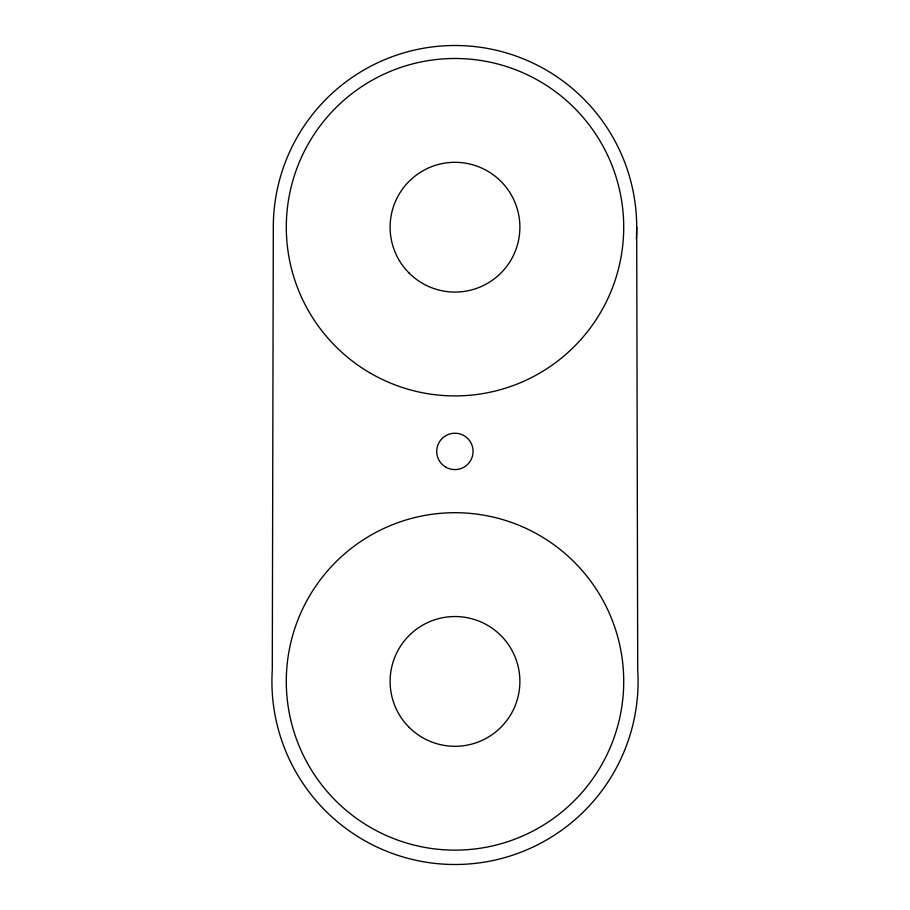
<?xml version="1.0" encoding="UTF-8"?>
<svg xmlns="http://www.w3.org/2000/svg" width="910" height="910" viewBox="0 0 910 910"><rect width="100%" height="100%" fill="white"/><g stroke="black" fill="none" stroke-linecap="round" stroke-linejoin="round"><path stroke-width="1.36" d="M636.34 238.602A181.693 181.693 0 0 0 460.71 45.591A181.693 181.693 0 0 0 273.307 227.193L272.283 669.919A183.081 183.081 0 0 0 455 864.5A183.081 183.081 0 0 0 637.717 669.919L636.693 227.193M409.113 273.08A64.894 64.894 0 0 0 517.676 243.994A64.894 64.894 0 0 0 438.21 164.517A64.894 64.894 0 0 0 409.113 273.08M409.113 727.306A64.894 64.894 0 0 0 517.676 698.209A64.894 64.894 0 0 0 438.21 618.743A64.894 64.894 0 0 0 409.113 727.306M445.82 467.149A18.166 18.166 0 0 0 473.075 451.417A18.166 18.166 0 0 0 445.82 435.674A18.166 18.166 0 0 0 445.82 467.149M370.643 827.531A168.714 168.714 0 0 0 623.714 681.419A168.714 168.714 0 0 0 370.643 535.308A168.714 168.714 0 0 0 370.643 827.531M370.643 373.305A168.714 168.714 0 0 0 623.714 227.193A168.714 168.714 0 0 0 370.643 81.092A168.714 168.714 0 0 0 370.643 373.305"/></g></svg>
